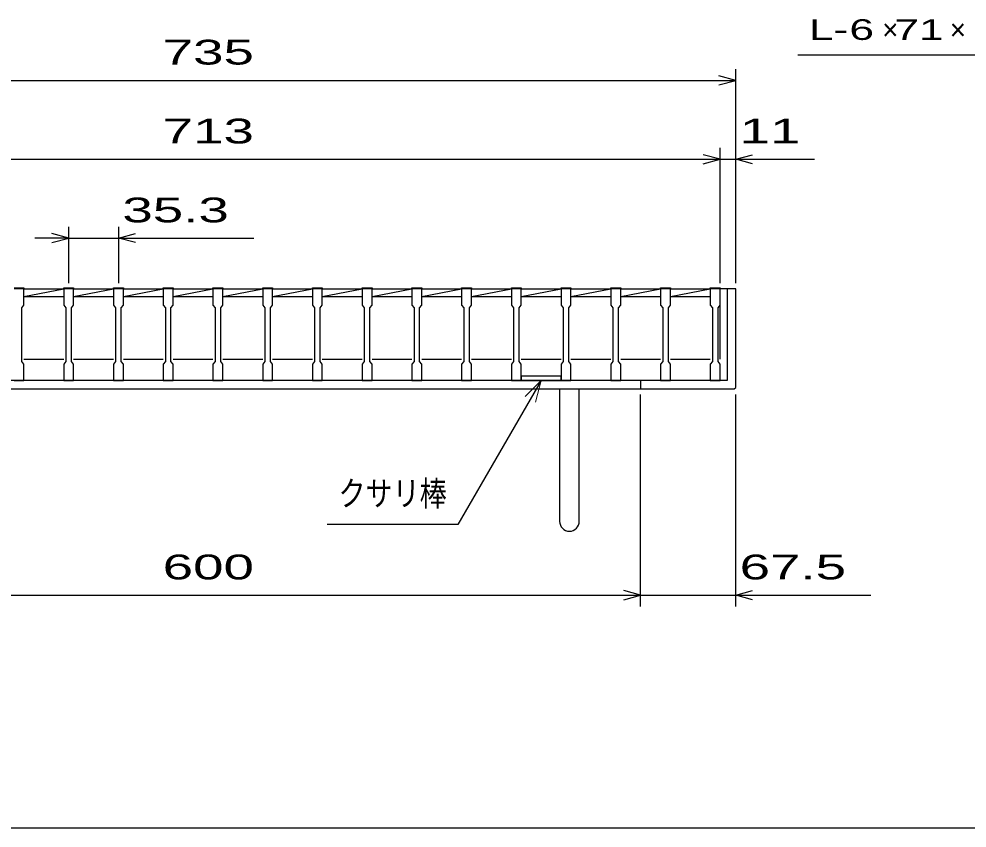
# Model space of a CAD drawing. Units: millimetres, scale not verified. Extents: x -1456 to 1385, y -1026 to 843.
# Drawn here: x -879 to -206, y -917 to -343 of the extents above; entities that cross this region are included whole.
import ezdxf
from ezdxf.enums import TextEntityAlignment as Align

# ---------------------------------------------------------------- set-up
doc = ezdxf.new("R2010")
doc.units = ezdxf.units.MM
doc.header["$LTSCALE"] = 8
for name, color, linetype, lineweight in [('0_2', 150, 'Continuous', 25), ('16', 3, 'Continuous', 25), ('19', 6, 'Continuous', 25), ('22', 4, 'Continuous', 25)]:
    doc.layers.add(name, color=color, linetype=linetype, lineweight=lineweight)
doc.styles.add('ベクトル', font='')
doc.styles.get('ベクトル').set_extended_font_data('ベクトル')

msp = doc.modelspace()

# ---------------------------------------------------------------- linework, layer by layer
at = {"layer": '0_2'}
msp.add_line((1384.8, -917.2), (-1383.2, -917.2), dxfattribs=at)
at = {"layer": '16'}
for p, q in [((-882.2, -533.819), (-875.2, -533.819)), ((-875.2, -534.519), (-882.2, -534.519)), ((-875.2, -533.819), (-875.2, -534.519)), ((-875.2, -546.019), (-875.2, -534.519)), ((-875.2, -534.519), (-846.9, -534.519)), ((-875.2, -540.019), (-846.9, -534.519)), ((-846.9, -534.519), (-846.9, -533.819)), ((-846.9, -533.819), (-839.9, -533.819)), ((-846.9, -534.519), (-846.9, -546.019)), ((-839.9, -534.519), (-846.9, -534.519)), ((-839.9, -533.819), (-839.9, -534.519)), ((-839.9, -546.019), (-839.9, -534.519)), ((-839.9, -534.519), (-811.6, -534.519)), ((-839.9, -540.019), (-811.6, -534.519)), ((-811.6, -534.519), (-811.6, -533.819)), ((-811.6, -533.819), (-804.6, -533.819)), ((-811.6, -534.519), (-811.6, -546.019)), ((-804.6, -534.519), (-811.6, -534.519)), ((-804.6, -533.819), (-804.6, -534.519)), ((-804.6, -546.019), (-804.6, -534.519)), ((-804.6, -534.519), (-776.3, -534.519)), ((-804.6, -540.019), (-776.3, -534.519)), ((-776.3, -534.519), (-776.3, -533.819)), ((-776.3, -533.819), (-769.3, -533.819)), ((-776.3, -534.519), (-776.3, -546.019)), ((-769.3, -534.519), (-776.3, -534.519)), ((-769.3, -533.819), (-769.3, -534.519)), ((-769.3, -546.019), (-769.3, -534.519)), ((-769.3, -534.519), (-741, -534.519)), ((-769.3, -540.019), (-741, -534.519)), ((-741, -534.519), (-741, -533.819)), ((-741, -533.819), (-734, -533.819)), ((-741, -534.519), (-741, -546.019)), ((-734, -534.519), (-741, -534.519)), ((-734, -533.819), (-734, -534.519)), ((-734, -546.019), (-734, -534.519)), ((-734, -534.519), (-705.7, -534.519)), ((-734, -540.019), (-705.7, -534.519)), ((-705.7, -534.519), (-705.7, -533.819)), ((-705.7, -533.819), (-698.7, -533.819)), ((-705.7, -534.519), (-705.7, -546.019)), ((-698.7, -534.519), (-705.7, -534.519)), ((-698.7, -533.819), (-698.7, -534.519)), ((-698.7, -546.019), (-698.7, -534.519)), ((-698.7, -534.519), (-670.4, -534.519)), ((-698.7, -540.019), (-670.4, -534.519)), ((-670.4, -534.519), (-670.4, -533.819)), ((-670.4, -533.819), (-663.4, -533.819)), ((-670.4, -534.519), (-670.4, -546.019)), ((-663.4, -534.519), (-670.4, -534.519)), ((-663.4, -533.819), (-663.4, -534.519)), ((-663.4, -546.019), (-663.4, -534.519)), ((-663.4, -534.519), (-635.1, -534.519)), ((-663.4, -540.019), (-635.1, -534.519)), ((-635.1, -534.519), (-635.1, -533.819)), ((-635.1, -533.819), (-628.1, -533.819)), ((-635.1, -534.519), (-635.1, -546.019)), ((-628.1, -534.519), (-635.1, -534.519)), ((-628.1, -533.819), (-628.1, -534.519)), ((-628.1, -546.019), (-628.1, -534.519)), ((-628.1, -534.519), (-599.8, -534.519)), ((-628.1, -540.019), (-599.8, -534.519)), ((-599.8, -534.519), (-599.8, -533.819)), ((-599.8, -533.819), (-592.8, -533.819)), ((-599.8, -534.519), (-599.8, -546.019)), ((-592.8, -534.519), (-599.8, -534.519)), ((-592.8, -533.819), (-592.8, -534.519)), ((-592.8, -546.019), (-592.8, -534.519)), ((-592.8, -534.519), (-564.5, -534.519)), ((-592.8, -540.019), (-564.5, -534.519)), ((-564.5, -534.519), (-564.5, -533.819)), ((-564.5, -533.819), (-557.5, -533.819)), ((-564.5, -534.519), (-564.5, -546.019)), ((-557.5, -534.519), (-564.5, -534.519)), ((-557.5, -533.819), (-557.5, -534.519)), ((-557.5, -546.019), (-557.5, -534.519)), ((-557.5, -534.519), (-529.2, -534.519)), ((-557.5, -540.019), (-529.2, -534.519)), ((-529.2, -534.519), (-529.2, -533.819)), ((-529.2, -533.819), (-522.2, -533.819)), ((-529.2, -534.519), (-529.2, -546.019)), ((-522.2, -534.519), (-529.2, -534.519)), ((-522.2, -533.819), (-522.2, -534.519)), ((-522.2, -546.019), (-522.2, -534.519)), ((-522.2, -534.519), (-493.9, -534.519)), ((-522.2, -540.019), (-493.9, -534.519)), ((-493.9, -534.519), (-493.9, -533.819)), ((-493.9, -533.819), (-486.9, -533.819)), ((-493.9, -534.519), (-493.9, -546.019)), ((-486.9, -534.519), (-493.9, -534.519)), ((-486.9, -533.819), (-486.9, -534.519)), ((-486.9, -546.019), (-486.9, -534.519)), ((-486.9, -534.519), (-458.6, -534.519)), ((-486.9, -540.019), (-458.6, -534.519)), ((-458.6, -534.519), (-458.6, -533.819)), ((-458.6, -533.819), (-451.6, -533.819)), ((-458.6, -534.519), (-458.6, -546.019)), ((-451.6, -534.519), (-458.6, -534.519)), ((-451.6, -533.819), (-451.6, -534.519)), ((-451.6, -546.019), (-451.6, -534.519)), ((-451.6, -534.519), (-423.3, -534.519)), ((-451.6, -540.019), (-423.3, -534.519)), ((-423.3, -534.519), (-423.3, -533.819)), ((-423.3, -533.819), (-416.3, -533.819)), ((-423.3, -534.519), (-423.3, -546.019)), ((-416.3, -534.519), (-423.3, -534.519)), ((-416.3, -533.819), (-416.3, -534.519)), ((-416.3, -546.019), (-416.3, -534.519)), ((-416.3, -534.519), (-388, -534.519)), ((-416.3, -540.019), (-388, -534.519)), ((-388, -534.519), (-388, -533.819)), ((-388, -533.819), (-381, -533.819)), ((-388, -534.519), (-388, -546.019)), ((-381, -534.519), (-388, -534.519)), ((-381, -533.819), (-381, -534.519)), ((-381, -546.019), (-381, -534.519)), ((-381, -584.519), (-381, -534.519)), ((-875.2, -540.019), (-846.9, -540.019)), ((-839.9, -540.019), (-811.6, -540.019)), ((-804.6, -540.019), (-776.3, -540.019)), ((-769.3, -540.019), (-741, -540.019)), ((-734, -540.019), (-705.7, -540.019)), ((-698.7, -540.019), (-670.4, -540.019)), ((-663.4, -540.019), (-635.1, -540.019)), ((-628.1, -540.019), (-599.8, -540.019)), ((-592.8, -540.019), (-564.5, -540.019)), ((-557.5, -540.019), (-529.2, -540.019)), ((-522.2, -540.019), (-493.9, -540.019)), ((-486.9, -540.019), (-458.6, -540.019)), ((-451.6, -540.019), (-423.3, -540.019)), ((-416.3, -540.019), (-388, -540.019)), ((-876.7, -548.019), (-875.2, -546.019)), ((-876.7, -586.019), (-876.7, -548.019)), ((-846.9, -546.019), (-845.4, -548.019)), ((-845.4, -548.019), (-845.4, -586.019)), ((-841.4, -548.019), (-839.9, -546.019)), ((-841.4, -586.019), (-841.4, -548.019)), ((-811.6, -546.019), (-810.1, -548.019)), ((-810.1, -548.019), (-810.1, -586.019)), ((-806.1, -548.019), (-804.6, -546.019)), ((-806.1, -586.019), (-806.1, -548.019)), ((-776.3, -546.019), (-774.8, -548.019)), ((-774.8, -548.019), (-774.8, -586.019)), ((-770.8, -548.019), (-769.3, -546.019)), ((-770.8, -586.019), (-770.8, -548.019)), ((-741, -546.019), (-739.5, -548.019)), ((-739.5, -548.019), (-739.5, -586.019)), ((-735.5, -548.019), (-734, -546.019)), ((-735.5, -586.019), (-735.5, -548.019)), ((-705.7, -546.019), (-704.2, -548.019)), ((-704.2, -548.019), (-704.2, -586.019)), ((-700.2, -548.019), (-698.7, -546.019)), ((-700.2, -586.019), (-700.2, -548.019)), ((-670.4, -546.019), (-668.9, -548.019)), ((-668.9, -548.019), (-668.9, -586.019)), ((-664.9, -548.019), (-663.4, -546.019)), ((-664.9, -586.019), (-664.9, -548.019)), ((-635.1, -546.019), (-633.6, -548.019)), ((-633.6, -548.019), (-633.6, -586.019)), ((-629.6, -548.019), (-628.1, -546.019)), ((-629.6, -586.019), (-629.6, -548.019)), ((-599.8, -546.019), (-598.3, -548.019)), ((-598.3, -548.019), (-598.3, -586.019)), ((-594.3, -548.019), (-592.8, -546.019)), ((-594.3, -586.019), (-594.3, -548.019)), ((-564.5, -546.019), (-563, -548.019)), ((-563, -548.019), (-563, -586.019)), ((-559, -548.019), (-557.5, -546.019)), ((-559, -586.019), (-559, -548.019)), ((-529.2, -546.019), (-527.7, -548.019)), ((-527.7, -548.019), (-527.7, -586.019)), ((-523.7, -548.019), (-522.2, -546.019)), ((-523.7, -586.019), (-523.7, -548.019)), ((-493.9, -546.019), (-492.4, -548.019)), ((-492.4, -548.019), (-492.4, -586.019)), ((-488.4, -548.019), (-486.9, -546.019)), ((-488.4, -586.019), (-488.4, -548.019)), ((-458.6, -546.019), (-457.1, -548.019)), ((-457.1, -548.019), (-457.1, -586.019)), ((-453.1, -548.019), (-451.6, -546.019)), ((-453.1, -586.019), (-453.1, -548.019)), ((-423.3, -546.019), (-421.8, -548.019)), ((-421.8, -548.019), (-421.8, -586.019)), ((-417.8, -548.019), (-416.3, -546.019)), ((-417.8, -586.019), (-417.8, -548.019)), ((-388, -546.019), (-386.5, -548.019)), ((-386.5, -548.019), (-386.5, -586.019)), ((-382.5, -548.019), (-381, -546.019)), ((-382.5, -586.019), (-382.5, -548.019)), ((-875.2, -584.519), (-846.9, -584.519)), ((-839.9, -584.519), (-811.6, -584.519)), ((-804.6, -584.519), (-776.3, -584.519)), ((-769.3, -584.519), (-741, -584.519)), ((-734, -584.519), (-705.7, -584.519)), ((-698.7, -584.519), (-670.4, -584.519)), ((-663.4, -584.519), (-635.1, -584.519)), ((-628.1, -584.519), (-599.8, -584.519)), ((-592.8, -584.519), (-564.5, -584.519)), ((-557.5, -584.519), (-529.2, -584.519)), ((-522.2, -584.519), (-493.9, -584.519)), ((-486.9, -584.519), (-458.6, -584.519)), ((-451.6, -584.519), (-423.3, -584.519)), ((-416.3, -584.519), (-388, -584.519)), ((-875.2, -588.019), (-876.7, -586.019)), ((-875.2, -599.519), (-875.2, -588.019)), ((-845.4, -586.019), (-846.9, -588.019)), ((-846.9, -588.019), (-846.9, -599.519)), ((-839.9, -588.019), (-841.4, -586.019)), ((-839.9, -599.519), (-839.9, -588.019)), ((-810.1, -586.019), (-811.6, -588.019)), ((-811.6, -588.019), (-811.6, -599.519)), ((-804.6, -588.019), (-806.1, -586.019)), ((-804.6, -599.519), (-804.6, -588.019)), ((-774.8, -586.019), (-776.3, -588.019)), ((-776.3, -588.019), (-776.3, -599.519)), ((-769.3, -588.019), (-770.8, -586.019)), ((-769.3, -599.519), (-769.3, -588.019)), ((-739.5, -586.019), (-741, -588.019)), ((-741, -588.019), (-741, -599.519)), ((-734, -588.019), (-735.5, -586.019)), ((-734, -599.519), (-734, -588.019)), ((-704.2, -586.019), (-705.7, -588.019)), ((-705.7, -588.019), (-705.7, -599.519)), ((-698.7, -588.019), (-700.2, -586.019)), ((-698.7, -599.519), (-698.7, -588.019)), ((-668.9, -586.019), (-670.4, -588.019)), ((-670.4, -588.019), (-670.4, -599.519)), ((-663.4, -588.019), (-664.9, -586.019)), ((-663.4, -599.519), (-663.4, -588.019)), ((-633.6, -586.019), (-635.1, -588.019)), ((-635.1, -588.019), (-635.1, -599.519)), ((-628.1, -588.019), (-629.6, -586.019)), ((-628.1, -599.519), (-628.1, -588.019)), ((-598.3, -586.019), (-599.8, -588.019)), ((-599.8, -588.019), (-599.8, -599.519)), ((-592.8, -588.019), (-594.3, -586.019)), ((-592.8, -599.519), (-592.8, -588.019)), ((-563, -586.019), (-564.5, -588.019)), ((-564.5, -588.019), (-564.5, -599.519)), ((-557.5, -588.019), (-559, -586.019)), ((-557.5, -599.519), (-557.5, -588.019)), ((-527.7, -586.019), (-529.2, -588.019)), ((-529.2, -588.019), (-529.2, -599.519)), ((-522.2, -588.019), (-523.7, -586.019)), ((-522.2, -599.519), (-522.2, -588.019)), ((-492.4, -586.019), (-493.9, -588.019)), ((-493.9, -588.019), (-493.9, -599.519)), ((-486.9, -588.019), (-488.4, -586.019)), ((-486.9, -599.519), (-486.9, -588.019)), ((-457.1, -586.019), (-458.6, -588.019)), ((-458.6, -588.019), (-458.6, -599.519)), ((-451.6, -588.019), (-453.1, -586.019)), ((-451.6, -599.519), (-451.6, -588.019)), ((-421.8, -586.019), (-423.3, -588.019)), ((-423.3, -588.019), (-423.3, -599.519)), ((-416.3, -588.019), (-417.8, -586.019)), ((-416.3, -599.519), (-416.3, -588.019)), ((-386.5, -586.019), (-388, -588.019)), ((-388, -588.019), (-388, -599.519)), ((-381, -588.019), (-382.5, -586.019)), ((-381, -599.519), (-381, -588.019)), ((-882.2, -599.519), (-875.2, -599.519)), ((-846.9, -599.519), (-839.9, -599.519)), ((-811.6, -599.519), (-804.6, -599.519)), ((-776.3, -599.519), (-769.3, -599.519)), ((-741, -599.519), (-734, -599.519)), ((-705.7, -599.519), (-698.7, -599.519)), ((-670.4, -599.519), (-663.4, -599.519)), ((-635.1, -599.519), (-628.1, -599.519)), ((-599.8, -599.519), (-592.8, -599.519)), ((-564.5, -599.519), (-557.5, -599.519)), ((-529.2, -599.519), (-522.2, -599.519)), ((-493.9, -599.519), (-486.9, -599.519)), ((-458.6, -599.519), (-451.6, -599.519)), ((-423.3, -599.519), (-416.3, -599.519)), ((-388, -599.519), (-381, -599.519))]:
    msp.add_line(p, q, dxfattribs=at)
at = {"layer": '19'}
for p, q in [((-370, -534.519), (-381, -534.519)), ((-376, -534.519), (-376, -599.519)), ((-370, -604.519), (-370, -534.519)), ((-1104, -605.519), (-371, -605.519)), ((-376, -599.519), (-1099, -599.519)), ((-495, -605.519), (-495, -699.519)), ((-481, -699.519), (-481, -605.519)), ((-437.5, -599.519), (-437.5, -605.519)), ((-371, -605.519), (-370, -604.519))]:
    msp.add_line(p, q, dxfattribs=at)
at = {"layer": '19', "color": 3}
for p, q in [((-493.9, -596.519), (-522.2, -596.519)), ((-522.2, -596.519), (-522.2, -599.519)), ((-493.9, -599.519), (-493.9, -596.519)), ((-522.2, -599.519), (-493.9, -599.519))]:
    msp.add_line(p, q, dxfattribs=at)
at = {"layer": '19', "color": 4}
for p, q in [((-508.05, -599.519), (-567.097, -701.79)), ((-567.097, -701.79), (-659.897, -701.79))]:
    msp.add_line(p, q, dxfattribs=at)
at = {"layer": '19', "color": 4, "lineweight": 13}
for p, q in [((-508.05, -599.519), (-519.364, -610.832)), ((-512.191, -614.973), (-508.05, -599.519))]:
    msp.add_line(p, q, dxfattribs=at)
at = {"layer": '19'}
msp.add_arc((-488, -699.519), 7, 180, 0, dxfattribs=at)
at = {"layer": '22'}
for p, q in [((-326, -368.5), (-134, -368.5)), ((-370, -386.519), (-382, -383.319)), ((-370, -530.519), (-370, -378.519)), ((-1105, -386.519), (-370, -386.519)), ((-382, -389.719), (-370, -386.519)), ((-381, -530.519), (-381, -434.519)), ((-370, -530.519), (-370, -434.519)), ((-1094, -442.519), (-381, -442.519)), ((-381, -442.519), (-393, -439.319)), ((-393, -445.719), (-381, -442.519)), ((-381, -442.519), (-370, -442.519)), ((-370, -442.519), (-358, -439.319)), ((-358, -445.719), (-370, -442.519)), ((-370, -442.519), (-314, -442.519)), ((-843.4, -530.519), (-843.4, -490.519)), ((-808.1, -490.519), (-808.1, -530.519)), ((-843.4, -498.519), (-855.4, -495.319)), ((-808.1, -498.519), (-796.1, -495.319)), ((-843.4, -498.519), (-867.4, -498.519)), ((-855.4, -501.719), (-843.4, -498.519)), ((-843.4, -498.519), (-808.1, -498.519)), ((-796.1, -501.719), (-808.1, -498.519)), ((-808.1, -498.519), (-712.1, -498.519)), ((-437.5, -759.919), (-437.5, -609.519)), ((-370, -759.919), (-370, -609.519)), ((-1037.5, -751.919), (-437.5, -751.919)), ((-437.5, -751.919), (-449.5, -748.719)), ((-449.5, -755.119), (-437.5, -751.919)), ((-437.5, -751.919), (-370, -751.919)), ((-370, -751.919), (-358, -748.719)), ((-358, -755.119), (-370, -751.919)), ((-370, -751.919), (-274, -751.919))]:
    msp.add_line(p, q, dxfattribs=at)

# ---------------------------------------------------------------- texts
at = {"layer": '19', "color": 2, "style": 'ベクトル', "width": 0.8}
msp.add_text('クサリ棒', height=17.6, dxfattribs=at).set_placement((-575.097, -693.79), align=Align.BOTTOM_RIGHT)
at = {"layer": '22', "color": 2, "style": 'ベクトル'}
for s, height, width, p in [('L-', 14.66, 1.6, (-318, -350.5)), (' 6 ', 14.66, 1.6, (-298, -350.5)), (' 71 ', 14.66, 1.6, (-266, -350.5)), (' 735 ', 17.6, 1.65, (-787.5, -366.519)), (' 713 ', 17.6, 1.65, (-787.5, -422.519)), (' 11 ', 17.6, 1.65, (-378, -422.519)), (' 35.3 ', 17.6, 1.65, (-816.1, -478.519)), (' 600 ', 17.6, 1.65, (-787.5, -731.919)), (' 67.5 ', 17.6, 1.65, (-378, -731.919))]:
    msp.add_text(s, height=height, dxfattribs=dict(at, width=width)).set_placement(p, align=Align.MIDDLE_LEFT)
for p in [(-266, -350.5), (-218, -350.5)]:
    msp.add_text('×', height=14.66, dxfattribs=at).set_placement(p, align=Align.MIDDLE_LEFT)

doc.saveas('drawing.dxf')
